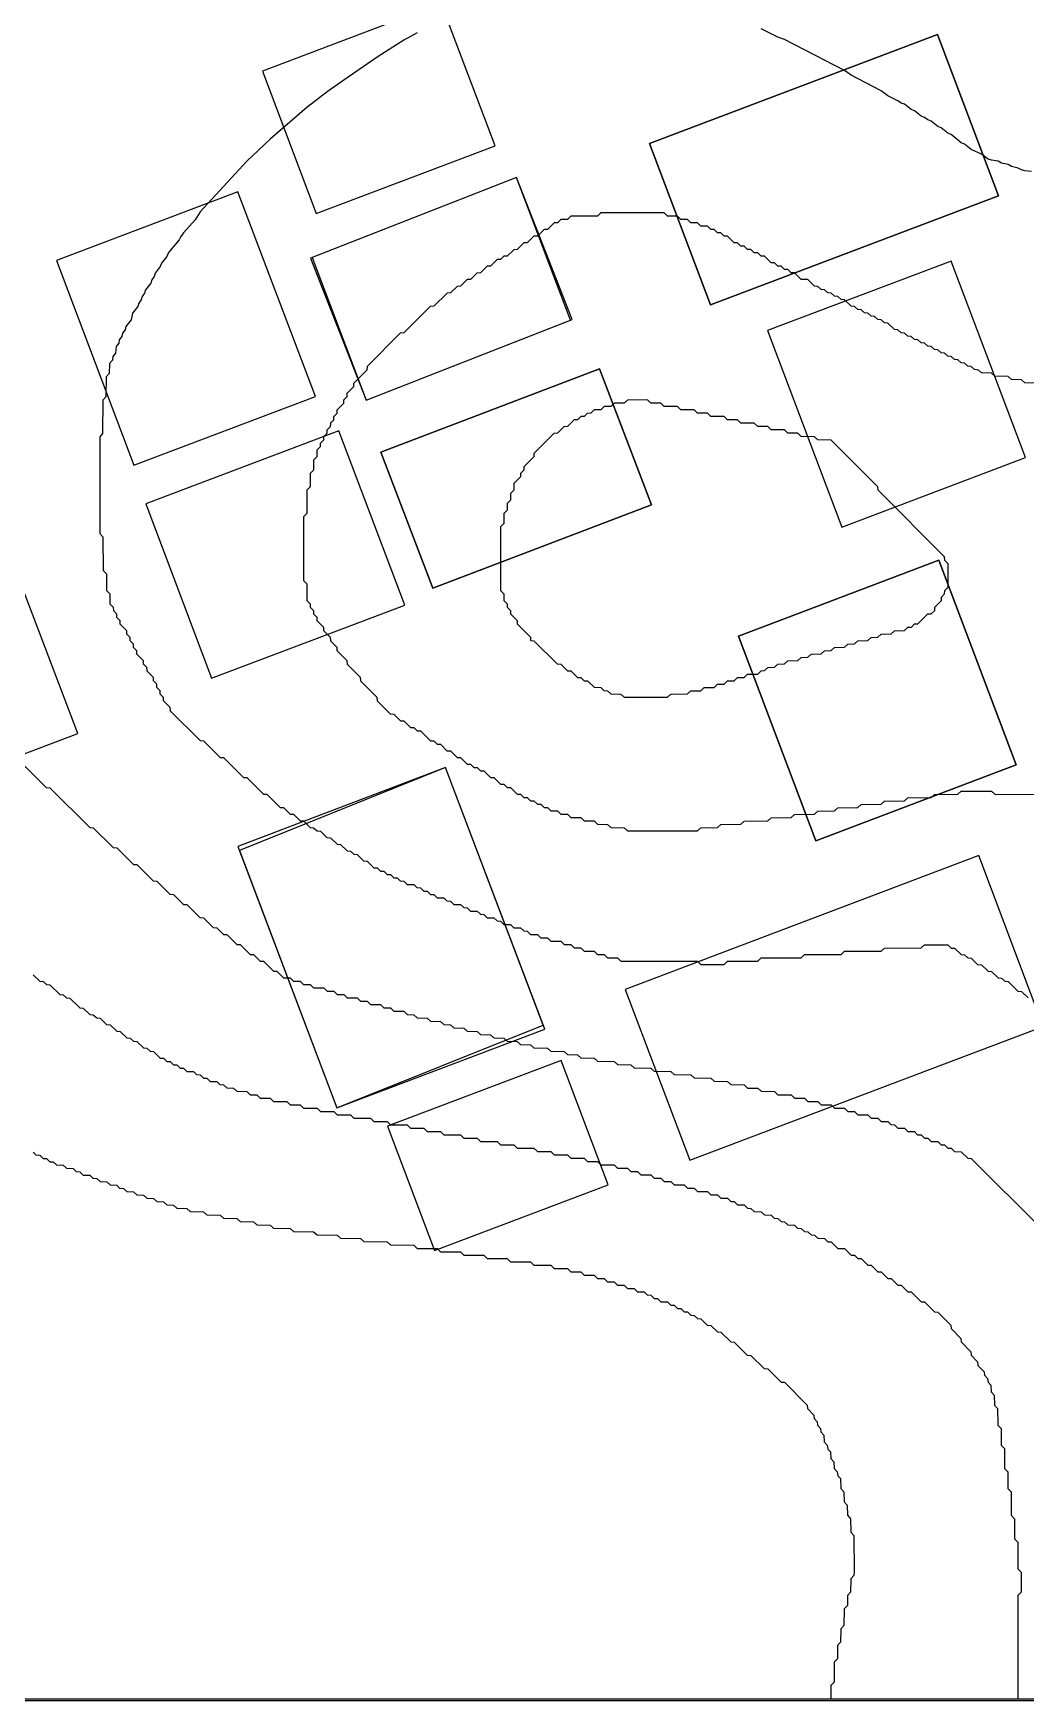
# Model space of a CAD drawing. Header units: millimetres. Extents: x 0 to 1200, y 0 to 1080.
# Drawn here: x 623.3 to 771.9, y 0 to 249.7 of the extents above; entities that cross this region are included whole.
import ezdxf

# ---------------------------------------------------------------- set-up
doc = ezdxf.new("R2010")
doc.units = ezdxf.units.MM
for name, color, linetype in [('BLDG_BOX_RASTER', 1, 'Continuous'), ('BLDG_FOOTPRINT_RASTER', 12, 'Continuous'), ('CONTOUR_44', 5, 'Continuous'), ('CONTOUR_45', 5, 'Continuous'), ('CONTOUR_46', 150, 'Continuous'), ('CONTOUR_47', 150, 'Continuous'), ('CONTOUR_48', 130, 'Continuous'), ('CONTOUR_49', 90, 'Continuous'), ('CONTOUR_50', 90, 'Continuous'), ('CONTOUR_51', 3, 'Continuous'), ('CONTOUR_52', 60, 'Continuous'), ('CONTOUR_53', 50, 'Continuous'), ('CONTOUR_54', 40, 'Continuous'), ('CONTOUR_55', 40, 'Continuous'), ('CONTOUR_56', 30, 'Continuous'), ('CONTOUR_57', 30, 'Continuous'), ('CONTOUR_58', 22, 'Continuous'), ('CONTOUR_59', 22, 'Continuous'), ('CONTOUR_60', 14, 'Continuous'), ('CONTOUR_61', 14, 'Continuous'), ('MODEL_BOUNDARY', 7, 'Continuous')]:
    doc.layers.add(name, color=color, linetype=linetype)

msp = doc.modelspace()

# ---------------------------------------------------------------- linework, layer by layer
at = {"layer": 'BLDG_BOX_RASTER'}
for points in [[(684.36, 254.12, 118), (657.58, 243.98, 117.99), (665.63, 222.7, 118.6), (692.42, 232.84, 118.94), (684.36, 254.12, 118)], [(724.69, 209.02, 120.66), (767.81, 225.34, 118.35), (758.67, 249.48, 117.92), (715.56, 233.15, 119.18), (724.69, 209.02, 120.66)], [(695.65, 228.08, 119.31), (664.77, 216, 118.84), (673.1, 194.73, 120.12), (703.98, 206.81, 120.78), (695.65, 228.08, 119.31)], [(665.5, 195.26, 119.69), (653.88, 225.94, 118.05), (626.72, 215.65, 117.87), (638.33, 184.98, 118.25), (665.5, 195.26, 119.69)], [(760.73, 215.57, 119.18), (733.23, 205.15, 120.74), (744.36, 175.74, 122.06), (771.87, 186.16, 120.58), (760.73, 215.57, 119.18)], [(683.08, 166.58, 121.01), (715.83, 179.05, 122.26), (708.07, 199.42, 121.43), (675.32, 186.95, 120.42), (683.08, 166.58, 121.01)], [(649.96, 153.11, 118.46), (678.89, 164.06, 120.67), (669.01, 190.14, 120.06), (640.09, 179.19, 118.35), (649.96, 153.11, 118.46)], [(740.47, 128.76, 119.61), (770.46, 140.11, 120.2), (758.86, 170.76, 122), (728.86, 159.4, 122.12), (740.47, 128.76, 119.61)], [(597.37, 132.48, 114.89), (629.92, 144.81, 116.73), (621.25, 167.7, 117.16), (588.7, 155.37, 115.77), (597.37, 132.48, 114.89)], [(653.89, 127.92, 117.11), (668.72, 88.75, 114.07), (699.85, 100.54, 116.33), (685.02, 139.71, 119.75), (653.89, 127.92, 117.11)], [(774.53, 100.96, 117.84), (764.85, 126.54, 119.34), (711.9, 106.5, 117.39), (721.58, 80.91, 114.48), (774.53, 100.96, 117.84)], [(709.35, 77.24, 113.67), (702.3, 95.86, 115.84), (676.31, 86.02, 113.95), (683.36, 67.4, 111.98), (709.35, 77.24, 113.67)]]:
    msp.add_polyline3d(points, close=True, dxfattribs=at)
at = {"layer": 'BLDG_FOOTPRINT_RASTER'}
for points in [[(665.63, 222.7, 118.6), (692.42, 232.84, 118.94), (684.36, 254.12, 118), (657.58, 243.98, 117.99), (665.63, 222.7, 118.6)], [(715.56, 233.15, 119.18), (758.67, 249.48, 117.92), (767.81, 225.34, 118.35), (724.69, 209.02, 120.66), (715.56, 233.15, 119.18)], [(695.65, 228.08, 119.31), (665.01, 216.09, 118.84), (673.1, 194.73, 120.12), (703.74, 206.72, 120.78), (695.65, 228.08, 119.31)], [(653.88, 225.94, 118.05), (626.72, 215.65, 117.87), (638.33, 184.98, 118.25), (665.5, 195.26, 119.69), (653.88, 225.94, 118.05)], [(760.73, 215.57, 119.18), (733.23, 205.15, 120.74), (744.36, 175.74, 122.06), (771.87, 186.16, 120.58), (760.73, 215.57, 119.18)], [(675.32, 186.95, 120.42), (708.07, 199.42, 121.43), (715.83, 179.05, 122.26), (683.08, 166.58, 121.01), (675.32, 186.95, 120.42)], [(669.01, 190.14, 120.06), (640.09, 179.19, 118.35), (649.96, 153.11, 118.46), (678.89, 164.06, 120.67), (669.01, 190.14, 120.06)], [(728.86, 159.4, 122.12), (758.86, 170.76, 122), (770.46, 140.11, 120.2), (740.47, 128.76, 119.61), (728.86, 159.4, 122.12)], [(621.25, 167.7, 117.16), (588.71, 155.37, 115.77), (597.37, 132.48, 114.89), (629.92, 144.81, 116.73), (621.25, 167.7, 117.16)], [(685.02, 139.71, 119.75), (654.12, 127.31, 117.07), (668.72, 88.75, 114.07), (699.62, 101.14, 116.4), (685.02, 139.71, 119.75)], [(764.85, 126.54, 119.34), (711.9, 106.5, 117.39), (721.58, 80.91, 114.48), (774.53, 100.96, 117.84), (764.85, 126.54, 119.34)], [(702.3, 95.86, 115.84), (676.31, 86.02, 113.95), (683.36, 67.4, 111.98), (709.35, 77.24, 113.67), (702.3, 95.86, 115.84)]]:
    msp.add_polyline3d(points, close=True, dxfattribs=at)
at = {"layer": 'CONTOUR_44'}
msp.add_polyline3d([(0.25, 0.25, 88), (1199.75, 0.25, 88), (1199.75, 1079.75, 88), (0.25, 1079.75, 88), (0.25, 0.25, 88)], close=True, dxfattribs=at)
at = {"layer": 'CONTOUR_45'}
msp.add_polyline3d([(0.25, 0.25, 90), (1199.75, 0.25, 90), (1199.75, 1079.75, 90), (0.25, 1079.75, 90), (0.25, 0.25, 90)], close=True, dxfattribs=at)
at = {"layer": 'CONTOUR_46'}
msp.add_polyline3d([(0.25, 915.77, 92), (0.25, 0.25, 92), (0.25, 0.25, 92), (1199.75, 0.25, 92)], dxfattribs=at)
at = {"layer": 'CONTOUR_47'}
msp.add_polyline3d([(0.25, 720.72, 94), (0.25, 0.25, 94), (0.25, 0.25, 94), (1199.75, 0.25, 94)], dxfattribs=at)
at = {"layer": 'CONTOUR_48'}
msp.add_polyline3d([(0.25, 0.25, 96), (1199.75, 0.25, 96)], dxfattribs=at)
at = {"layer": 'CONTOUR_49'}
msp.add_polyline3d([(0.25, 0.25, 98), (1199.75, 0.25, 98)], dxfattribs=at)
at = {"layer": 'CONTOUR_50'}
msp.add_polyline3d([(0.25, 0.25, 100), (1199.75, 0.25, 100)], dxfattribs=at)
at = {"layer": 'CONTOUR_51'}
msp.add_polyline3d([(0.25, 0.25, 102), (1059.39, 0.25, 102)], dxfattribs=at)
at = {"layer": 'CONTOUR_52'}
msp.add_polyline3d([(0.25, 0.25, 104), (1020.29, 0.25, 104)], dxfattribs=at)
at = {"layer": 'CONTOUR_53'}
msp.add_polyline3d([(0.25, 0.25, 106), (991.3, 0.25, 106)], dxfattribs=at)
at = {"layer": 'CONTOUR_54'}
msp.add_polyline3d([(0.25, 0.25, 108), (968.77, 0.25, 108)], dxfattribs=at)
at = {"layer": 'CONTOUR_55'}
msp.add_polyline3d([(0.25, 0.25, 110), (945.28, 0.25, 110)], dxfattribs=at)
at = {"layer": 'CONTOUR_56'}
msp.add_polyline3d([(623.25, 82.15, 112), (623.65, 81.75, 112), (624.25, 81.66, 112), (624.75, 81.2, 112), (625.25, 81.17, 112), (625.75, 80.7, 112), (626.25, 80.68, 112), (626.75, 80.21, 112), (627.75, 80.17, 112), (628.25, 79.71, 112), (629.25, 79.67, 112), (629.67, 79.25, 112), (630.25, 79.18, 112), (630.75, 78.71, 112), (631.75, 78.68, 112), (632.18, 78.25, 112), (632.75, 78.19, 112), (633.25, 77.72, 112), (634.25, 77.69, 112), (634.75, 77.22, 112), (635.75, 77.19, 112), (636.19, 76.75, 112), (636.75, 76.7, 112), (637.25, 76.22, 112), (638.25, 76.2, 112), (638.75, 75.72, 112), (639.75, 75.7, 112), (640.25, 75.22, 112), (641.25, 75.2, 112), (641.75, 74.72, 112), (642.75, 74.7, 112), (643.25, 74.23, 112), (644.25, 74.21, 112), (644.75, 73.73, 112), (646.25, 73.71, 112), (646.75, 73.23, 112), (648.75, 73.21, 112), (649.25, 72.73, 112), (651.25, 72.71, 112), (651.75, 72.23, 112), (653.75, 72.21, 112), (654.25, 71.73, 112), (656.25, 71.71, 112), (656.75, 71.23, 112), (658.75, 71.21, 112), (659.25, 70.73, 112), (661.75, 70.71, 112), (662.25, 70.23, 112), (665.25, 70.21, 112), (665.75, 69.73, 112), (668.75, 69.71, 112), (669.25, 69.23, 112), (672.25, 69.21, 112), (672.75, 68.73, 112), (676.25, 68.71, 112), (676.75, 68.23, 112), (680.25, 68.21, 112), (680.75, 67.73, 112), (683.75, 67.71, 112), (684.25, 67.23, 112), (687.25, 67.21, 112), (687.75, 66.73, 112), (690.75, 66.71, 112), (691.25, 66.23, 112), (694.25, 66.21, 112), (694.75, 65.73, 112), (697.75, 65.71, 112), (698.25, 65.23, 112), (700.75, 65.2, 112), (701.25, 64.73, 112), (703.25, 64.7, 112), (703.75, 64.23, 112), (705.25, 64.2, 112), (705.75, 63.73, 112), (707.25, 63.7, 112), (707.75, 63.23, 112), (708.75, 63.2, 112), (709.25, 62.73, 112), (710.25, 62.7, 112), (710.75, 62.23, 112), (711.75, 62.2, 112), (712.25, 61.72, 112), (713.25, 61.7, 112), (713.75, 61.22, 112), (714.75, 61.2, 112), (715.2, 60.75, 112), (715.75, 60.7, 112), (716.25, 60.22, 112), (716.75, 60.2, 112), (717.25, 59.72, 112), (718.25, 59.7, 112), (718.75, 59.22, 112), (719.25, 59.2, 112), (719.75, 58.72, 112), (720.25, 58.7, 112), (720.75, 58.22, 112), (721.25, 58.2, 112), (721.75, 57.72, 112), (722.25, 57.69, 112), (722.75, 57.21, 112), (723.25, 57.19, 112), (724.2, 56.25, 112), (724.75, 56.19, 112), (725.75, 55.21, 112), (726.25, 55.19, 112), (727.75, 53.71, 112), (728.25, 53.69, 112), (730.2, 51.75, 112), (730.75, 51.69, 112), (732.7, 49.75, 112), (733.25, 49.68, 112), (735.25, 47.71, 112), (735.75, 47.67, 112), (739.16, 44.25, 112), (739.2, 43.75, 112), (740.16, 42.75, 112), (740.2, 42.25, 112), (740.66, 41.75, 112), (740.7, 41.25, 112), (741.17, 40.75, 112), (741.2, 40.25, 112), (741.66, 39.75, 112), (741.71, 38.75, 112), (742.17, 38.25, 112), (742.25, 37.66, 112), (742.66, 37.25, 112), (742.71, 36.25, 112), (743.17, 35.75, 112), (743.21, 34.75, 112), (743.67, 34.25, 112), (743.75, 33.66, 112), (744.16, 33.25, 112), (744.21, 31.75, 112), (744.67, 31.25, 112), (744.71, 29.75, 112), (745.17, 29.25, 112), (745.21, 27.75, 112), (745.66, 27.25, 112), (745.71, 25.25, 112), (746.16, 24.75, 112), (746.18, 19.25, 112), (746.16, 18.75, 112), (745.71, 18.25, 112), (745.67, 16.25, 112), (745.21, 15.75, 112), (745.18, 14.25, 112), (744.72, 13.75, 112), (744.68, 11.25, 112), (744.22, 10.75, 112), (744.18, 8.75, 112), (743.72, 8.25, 112), (743.69, 6.25, 112), (743.22, 5.75, 112), (743.19, 2.75, 112), (742.72, 2.25, 112), (742.71, 0.25, 112), (920.77, 0.25, 112)], dxfattribs=at)
at = {"layer": 'CONTOUR_57'}
msp.add_polyline3d([(623.25, 108.7, 114), (624.25, 107.73, 114), (624.75, 107.71, 114), (625.25, 107.22, 114), (625.75, 107.2, 114), (627.25, 105.73, 114), (627.75, 105.71, 114), (628.25, 105.22, 114), (628.75, 105.21, 114), (630.22, 103.75, 114), (630.75, 103.71, 114), (631.75, 102.73, 114), (632.25, 102.71, 114), (632.75, 102.23, 114), (633.25, 102.21, 114), (634.22, 101.25, 114), (634.75, 101.21, 114), (635.75, 100.23, 114), (636.25, 100.21, 114), (637.25, 99.23, 114), (637.75, 99.22, 114), (638.25, 98.73, 114), (638.75, 98.71, 114), (639.75, 97.73, 114), (640.25, 97.72, 114), (640.75, 97.23, 114), (641.25, 97.22, 114), (642.25, 96.23, 114), (642.75, 96.22, 114), (643.25, 95.73, 114), (643.75, 95.72, 114), (644.25, 95.23, 114), (644.75, 95.22, 114), (645.25, 94.73, 114), (645.75, 94.72, 114), (646.25, 94.23, 114), (647.25, 94.22, 114), (647.72, 93.75, 114), (648.25, 93.72, 114), (648.75, 93.23, 114), (649.25, 93.22, 114), (649.75, 92.73, 114), (650.75, 92.72, 114), (651.22, 92.25, 114), (651.75, 92.22, 114), (652.25, 91.74, 114), (653.25, 91.72, 114), (653.75, 91.24, 114), (655.25, 91.22, 114), (655.75, 90.73, 114), (656.75, 90.72, 114), (657.25, 90.24, 114), (658.75, 90.22, 114), (659.25, 89.74, 114), (661.25, 89.72, 114), (661.75, 89.23, 114), (663.25, 89.22, 114), (663.75, 88.74, 114), (665.75, 88.72, 114), (666.25, 88.24, 114), (668.25, 88.22, 114), (668.75, 87.74, 114), (670.75, 87.72, 114), (671.25, 87.24, 114), (673.75, 87.22, 114), (674.25, 86.73, 114), (676.25, 86.72, 114), (676.75, 86.24, 114), (679.25, 86.22, 114), (679.75, 85.74, 114), (681.75, 85.72, 114), (682.25, 85.24, 114), (684.25, 85.22, 114), (684.75, 84.74, 114), (687.25, 84.72, 114), (687.75, 84.24, 114), (689.75, 84.22, 114), (690.25, 83.74, 114), (692.75, 83.72, 114), (693.25, 83.24, 114), (695.25, 83.22, 114), (695.75, 82.74, 114), (698.25, 82.72, 114), (698.75, 82.24, 114), (700.75, 82.22, 114), (701.25, 81.74, 114), (703.25, 81.72, 114), (703.75, 81.24, 114), (705.75, 81.22, 114), (706.25, 80.73, 114), (707.75, 80.72, 114), (708.25, 80.24, 114), (710.25, 80.22, 114), (710.75, 79.73, 114), (712.25, 79.72, 114), (712.75, 79.23, 114), (713.75, 79.22, 114), (714.25, 78.74, 114), (715.75, 78.72, 114), (716.25, 78.23, 114), (717.25, 78.22, 114), (717.75, 77.73, 114), (718.75, 77.72, 114), (719.25, 77.24, 114), (720.75, 77.22, 114), (721.25, 76.73, 114), (722.25, 76.72, 114), (722.75, 76.23, 114), (724.25, 76.22, 114), (724.75, 75.73, 114), (725.75, 75.72, 114), (726.25, 75.23, 114), (727.25, 75.22, 114), (727.72, 74.75, 114), (728.25, 74.72, 114), (728.75, 74.23, 114), (729.75, 74.22, 114), (730.22, 73.75, 114), (730.75, 73.72, 114), (731.25, 73.23, 114), (732.25, 73.22, 114), (732.75, 72.73, 114), (733.75, 72.71, 114), (734.21, 72.25, 114), (734.75, 72.22, 114), (735.25, 71.73, 114), (735.75, 71.72, 114), (736.25, 71.23, 114), (737.25, 71.21, 114), (737.71, 70.75, 114), (738.25, 70.71, 114), (738.75, 70.23, 114), (739.25, 70.21, 114), (739.75, 69.73, 114), (740.25, 69.72, 114), (740.75, 69.23, 114), (741.75, 69.21, 114), (742.25, 68.72, 114), (742.75, 68.71, 114), (743.75, 67.73, 114), (744.75, 67.7, 114), (745.75, 66.73, 114), (746.25, 66.71, 114), (746.75, 66.22, 114), (747.25, 66.21, 114), (748.25, 65.22, 114), (748.75, 65.21, 114), (749.75, 64.22, 114), (750.25, 64.21, 114), (751.25, 63.22, 114), (751.75, 63.2, 114), (752.75, 62.22, 114), (753.25, 62.2, 114), (754.25, 61.22, 114), (754.75, 61.2, 114), (756.25, 59.72, 114), (756.75, 59.7, 114), (758.25, 58.22, 114), (758.75, 58.19, 114), (760.69, 56.25, 114), (760.71, 55.75, 114), (762.19, 54.25, 114), (762.22, 53.75, 114), (763.69, 52.25, 114), (763.71, 51.75, 114), (764.69, 50.75, 114), (764.75, 50.2, 114), (765.68, 49.25, 114), (765.71, 48.75, 114), (766.19, 48.25, 114), (766.25, 47.68, 114), (766.68, 47.25, 114), (766.72, 46.25, 114), (767.18, 45.75, 114), (767.22, 44.25, 114), (767.69, 43.75, 114), (767.72, 41.25, 114), (768.2, 40.75, 114), (768.23, 38.25, 114), (768.7, 37.75, 114), (768.73, 34.75, 114), (769.2, 34.25, 114), (769.23, 31.75, 114), (769.7, 31.25, 114), (769.73, 27.75, 114), (770.2, 27.25, 114), (770.23, 24.25, 114), (770.7, 23.75, 114), (770.73, 19.75, 114), (771.2, 19.25, 114), (771.2, 16.25, 114), (770.73, 15.75, 114), (770.73, 0.25, 114), (896.27, 0.25, 114)], dxfattribs=at)
at = {"layer": 'CONTOUR_58'}
msp.add_polyline3d([(611.25, 150.7, 116), (625.21, 136.75, 116), (625.75, 136.7, 116), (631.72, 130.75, 116), (632.25, 130.71, 116), (635.22, 127.75, 116), (635.75, 127.71, 116), (638.25, 125.23, 116), (638.75, 125.21, 116), (641.22, 122.75, 116), (641.75, 122.71, 116), (643.72, 120.75, 116), (644.25, 120.71, 116), (645.75, 119.23, 116), (646.25, 119.21, 116), (648.22, 117.25, 116), (648.75, 117.22, 116), (650.22, 115.75, 116), (650.75, 115.72, 116), (651.75, 114.73, 116), (652.25, 114.72, 116), (653.72, 113.25, 116), (654.25, 113.22, 116), (655.73, 111.75, 116), (656.25, 111.72, 116), (657.25, 110.73, 116), (657.75, 110.72, 116), (659.23, 109.25, 116), (659.75, 109.22, 116), (660.75, 108.24, 116), (661.75, 108.22, 116), (662.25, 107.74, 116), (663.25, 107.72, 116), (663.75, 107.24, 116), (664.75, 107.22, 116), (665.25, 106.74, 116), (666.75, 106.72, 116), (667.25, 106.23, 116), (668.25, 106.22, 116), (668.75, 105.74, 116), (669.75, 105.72, 116), (670.25, 105.24, 116), (671.75, 105.22, 116), (672.25, 104.73, 116), (673.25, 104.72, 116), (673.75, 104.24, 116), (675.25, 104.22, 116), (675.75, 103.73, 116), (676.75, 103.72, 116), (677.25, 103.24, 116), (678.75, 103.22, 116), (679.25, 102.74, 116), (680.25, 102.72, 116), (680.75, 102.24, 116), (682.25, 102.22, 116), (682.75, 101.74, 116), (684.25, 101.72, 116), (684.75, 101.24, 116), (685.75, 101.22, 116), (686.25, 100.74, 116), (687.75, 100.72, 116), (688.25, 100.24, 116), (689.75, 100.22, 116), (690.25, 99.74, 116), (691.75, 99.72, 116), (692.25, 99.24, 116), (693.75, 99.22, 116), (694.25, 98.74, 116), (695.75, 98.72, 116), (696.25, 98.24, 116), (697.75, 98.22, 116), (698.25, 97.74, 116), (700.25, 97.72, 116), (700.75, 97.24, 116), (702.75, 97.22, 116), (703.25, 96.74, 116), (704.75, 96.72, 116), (705.25, 96.24, 116), (707.25, 96.22, 116), (707.75, 95.74, 116), (710.25, 95.72, 116), (710.75, 95.24, 116), (712.75, 95.22, 116), (713.25, 94.74, 116), (715.75, 94.72, 116), (716.25, 94.24, 116), (718.75, 94.22, 116), (719.25, 93.74, 116), (721.75, 93.72, 116), (722.25, 93.24, 116), (724.75, 93.22, 116), (725.25, 92.74, 116), (727.25, 92.72, 116), (727.75, 92.24, 116), (729.75, 92.22, 116), (730.25, 91.73, 116), (731.75, 91.72, 116), (732.25, 91.24, 116), (734.25, 91.22, 116), (734.75, 90.73, 116), (736.75, 90.72, 116), (737.25, 90.23, 116), (738.75, 90.22, 116), (739.25, 89.73, 116), (740.75, 89.72, 116), (741.25, 89.23, 116), (742.75, 89.22, 116), (743.25, 88.73, 116), (744.75, 88.71, 116), (745.25, 88.23, 116), (746.25, 88.22, 116), (746.75, 87.73, 116), (748.25, 87.71, 116), (748.75, 87.23, 116), (749.75, 87.21, 116), (750.25, 86.73, 116), (751.25, 86.71, 116), (751.71, 86.25, 116), (752.25, 86.22, 116), (752.75, 85.73, 116), (753.75, 85.71, 116), (754.25, 85.23, 116), (755.25, 85.21, 116), (755.71, 84.75, 116), (756.25, 84.71, 116), (756.75, 84.23, 116), (757.25, 84.21, 116), (757.75, 83.73, 116), (758.75, 83.71, 116), (759.21, 83.25, 116), (759.75, 83.21, 116), (760.25, 82.72, 116), (760.75, 82.71, 116), (761.25, 82.23, 116), (762.25, 82.2, 116), (763.25, 81.22, 116), (763.75, 81.2, 116), (774.21, 70.75, 116)], dxfattribs=at)
at = {"layer": 'CONTOUR_59'}
for points in [[(680.75, 249.74, 118), (678.75, 248.63, 118), (674.75, 246.11, 118), (669.75, 242.67, 118), (667.25, 240.9, 118), (664.25, 238.55, 118), (658.75, 233.82, 118), (655.25, 230.5, 118), (648.25, 222.92, 118), (647.48, 221.75, 118), (645.75, 219.77, 118), (645.37, 219.25, 118), (645.12, 218.75, 118), (643.75, 217.17, 118), (643.45, 216.75, 118), (643.24, 216.25, 118), (642.47, 215.25, 118), (642.28, 214.75, 118), (641.51, 213.75, 118), (641.36, 213.25, 118), (641, 212.75, 118), (640.84, 212.25, 118), (640.05, 211.25, 118), (639.92, 210.75, 118), (639.55, 210.25, 118), (639.43, 209.75, 118), (639.05, 209.25, 118), (638.93, 208.75, 118), (638.1, 207.75, 118), (637.94, 206.75, 118), (637.11, 205.75, 118), (637.03, 205.25, 118), (636.62, 204.75, 118), (636.54, 204.25, 118), (636.13, 203.75, 118), (636.07, 203.25, 118), (635.65, 202.75, 118), (635.56, 201.75, 118), (635.15, 201.25, 118), (635.1, 200.75, 118), (634.67, 200.25, 118), (634.6, 198.75, 118), (634.18, 198.25, 118), (634.11, 195.25, 118), (633.69, 194.75, 118), (633.64, 189.75, 118), (633.2, 189.25, 118), (633.2, 185.25, 118), (633.22, 174.75, 118), (633.69, 174.25, 118), (633.73, 169.25, 118), (634.2, 168.75, 118), (634.23, 166.25, 118), (634.71, 165.75, 118), (634.73, 164.25, 118), (635.22, 163.75, 118), (635.25, 163.22, 118), (635.72, 162.75, 118), (635.73, 162.25, 118), (636.22, 161.75, 118), (636.23, 161.25, 118), (637.21, 160.25, 118), (637.23, 159.75, 118), (637.71, 159.25, 118), (637.73, 158.75, 118), (638.21, 158.25, 118), (638.23, 157.75, 118), (638.72, 157.25, 118), (638.73, 156.75, 118), (639.71, 155.75, 118), (639.73, 155.25, 118), (640.22, 154.75, 118), (640.25, 154.22, 118), (641.21, 153.25, 118), (641.23, 152.75, 118), (641.72, 152.25, 118), (641.73, 151.75, 118), (642.22, 151.25, 118), (642.23, 150.75, 118), (642.72, 150.25, 118), (642.73, 149.75, 118), (643.72, 148.75, 118), (643.75, 148.23, 118), (648.23, 143.75, 118), (648.75, 143.72, 118), (651.23, 141.25, 118), (651.75, 141.22, 118), (654.73, 138.25, 118), (655.25, 138.22, 118), (657.73, 135.75, 118), (658.25, 135.72, 118), (660.23, 133.75, 118), (660.75, 133.72, 118), (661.75, 132.73, 118), (662.25, 132.72, 118), (663.25, 131.73, 118), (663.75, 131.72, 118), (664.75, 130.73, 118), (665.25, 130.72, 118), (665.75, 130.23, 118), (666.25, 130.22, 118), (667.22, 129.25, 118), (667.75, 129.22, 118), (668.75, 128.23, 118), (669.25, 128.22, 118), (670.25, 127.23, 118), (670.75, 127.22, 118), (671.25, 126.73, 118), (671.75, 126.72, 118), (672.72, 125.75, 118), (673.25, 125.72, 118), (674.25, 124.73, 118), (674.75, 124.72, 118), (675.25, 124.23, 118), (675.75, 124.22, 118), (676.25, 123.73, 118), (676.75, 123.72, 118), (677.25, 123.23, 118), (677.75, 123.22, 118), (678.22, 122.75, 118), (678.75, 122.72, 118), (679.25, 122.23, 118), (680.25, 122.22, 118), (680.72, 121.75, 118), (681.25, 121.72, 118), (681.75, 121.23, 118), (682.25, 121.22, 118), (682.75, 120.73, 118), (683.25, 120.72, 118), (683.75, 120.23, 118), (684.75, 120.22, 118), (685.22, 119.75, 118), (685.75, 119.72, 118), (686.25, 119.23, 118), (687.25, 119.22, 118), (687.72, 118.75, 118), (688.25, 118.72, 118), (688.75, 118.23, 118), (689.75, 118.22, 118), (690.22, 117.75, 118), (690.75, 117.72, 118), (691.25, 117.24, 118), (692.25, 117.22, 118), (692.72, 116.75, 118), (693.25, 116.72, 118), (693.75, 116.24, 118), (694.75, 116.22, 118), (695.25, 115.74, 118), (696.25, 115.72, 118), (696.72, 115.25, 118), (697.25, 115.23, 118), (697.75, 114.74, 118), (698.75, 114.72, 118), (699.25, 114.24, 118), (700.25, 114.22, 118), (700.75, 113.74, 118), (702.25, 113.72, 118), (702.75, 113.24, 118), (703.75, 113.22, 118), (704.25, 112.74, 118), (705.25, 112.73, 118), (705.75, 112.24, 118), (707.25, 112.22, 118), (707.75, 111.74, 118), (708.75, 111.73, 118), (709.25, 111.24, 118), (710.75, 111.23, 118), (711.25, 110.74, 118), (722.75, 110.72, 118), (723.25, 110.24, 118), (726.75, 110.24, 118), (727.25, 110.72, 118), (731.75, 110.73, 118), (732.25, 111.22, 118), (738.25, 111.23, 118), (738.75, 111.71, 118), (744.25, 111.73, 118), (744.75, 112.21, 118), (750.25, 112.23, 118), (750.75, 112.7, 118), (756.25, 112.72, 118), (756.75, 113.18, 118), (757.25, 113.2, 118), (760.25, 113.16, 118), (760.75, 112.7, 118), (761.25, 112.67, 118), (762.25, 111.71, 118), (762.75, 111.69, 118), (763.25, 111.21, 118), (763.75, 111.18, 118), (764.7, 110.25, 118), (765.25, 110.19, 118), (766.25, 109.22, 118), (766.75, 109.19, 118), (767.75, 108.22, 118), (768.25, 108.2, 118), (768.75, 107.72, 118), (769.25, 107.69, 118), (770.71, 106.25, 118), (771.25, 106.2, 118), (772.25, 105.22, 118)], [(772.75, 228.96, 118), (771.75, 229.06, 118), (771.25, 229.21, 118), (770.75, 229.49, 118), (769.75, 229.71, 118), (769.25, 230, 118), (768.25, 230.22, 118), (767.75, 230.5, 118), (766.75, 230.65, 118), (766.25, 230.84, 118), (765.25, 231.55, 118), (763.75, 232.28, 118), (762.75, 233.05, 118), (762.25, 233.26, 118), (760.75, 234.53, 118), (760.25, 234.73, 118), (759.25, 235.53, 118), (758.75, 235.73, 118), (757.75, 236.52, 118), (757.25, 236.71, 118), (756.75, 237.05, 118), (756.25, 237.26, 118), (755.25, 238.05, 118), (754.75, 238.25, 118), (753.75, 239.04, 118), (753.25, 239.23, 118), (752.75, 239.56, 118), (751.25, 240.3, 118), (750.25, 241.06, 118), (745.75, 243.38, 118), (744.75, 244.12, 118), (735.75, 248.72, 118), (734.75, 249.08, 118), (732.25, 250.34, 118)]]:
    msp.add_polyline3d(points, dxfattribs=at)
at = {"layer": 'CONTOUR_60'}
msp.add_polyline3d([(773.75, 197.28, 120), (771.75, 197.31, 120), (771.25, 197.78, 120), (769.75, 197.81, 120), (769.25, 198.28, 120), (767.25, 198.32, 120), (766.75, 198.78, 120), (765.25, 198.82, 120), (764.82, 199.25, 120), (764.25, 199.31, 120), (763.75, 199.79, 120), (763.25, 199.81, 120), (762.75, 200.29, 120), (762.25, 200.31, 120), (761.75, 200.79, 120), (761.25, 200.81, 120), (760.75, 201.28, 120), (760.25, 201.31, 120), (759.75, 201.78, 120), (759.25, 201.8, 120), (758.75, 202.28, 120), (758.25, 202.3, 120), (757.75, 202.78, 120), (757.25, 202.8, 120), (756.75, 203.28, 120), (756.25, 203.3, 120), (755.75, 203.78, 120), (755.25, 203.8, 120), (754.75, 204.28, 120), (754.25, 204.3, 120), (753.75, 204.78, 120), (753.25, 204.8, 120), (752.75, 205.28, 120), (752.25, 205.31, 120), (751.25, 206.28, 120), (750.75, 206.3, 120), (750.25, 206.78, 120), (749.75, 206.8, 120), (749.25, 207.28, 120), (748.75, 207.3, 120), (748.25, 207.78, 120), (747.75, 207.8, 120), (747.25, 208.28, 120), (746.75, 208.3, 120), (746.25, 208.78, 120), (745.75, 208.8, 120), (744.75, 209.78, 120), (744.25, 209.8, 120), (743.75, 210.28, 120), (743.25, 210.3, 120), (742.75, 210.78, 120), (742.25, 210.8, 120), (741.75, 211.28, 120), (741.25, 211.3, 120), (740.75, 211.78, 120), (740.25, 211.8, 120), (739.25, 212.78, 120), (738.25, 212.81, 120), (737.25, 213.78, 120), (736.75, 213.8, 120), (736.25, 214.28, 120), (735.75, 214.3, 120), (735.25, 214.78, 120), (734.75, 214.8, 120), (734.25, 215.28, 120), (733.75, 215.3, 120), (732.75, 216.28, 120), (732.25, 216.29, 120), (731.75, 216.78, 120), (731.25, 216.79, 120), (730.75, 217.28, 120), (730.25, 217.29, 120), (729.75, 217.78, 120), (729.25, 217.79, 120), (728.75, 218.28, 120), (728.25, 218.3, 120), (727.25, 219.27, 120), (726.75, 219.29, 120), (726.25, 219.77, 120), (725.75, 219.79, 120), (725.25, 220.27, 120), (724.75, 220.29, 120), (724.25, 220.77, 120), (723.25, 220.79, 120), (722.75, 221.27, 120), (721.75, 221.29, 120), (721.25, 221.77, 120), (720.25, 221.79, 120), (719.75, 222.27, 120), (718.25, 222.29, 120), (717.75, 222.77, 120), (708.25, 222.77, 120), (707.75, 222.29, 120), (703.75, 222.27, 120), (703.25, 221.78, 120), (702.25, 221.77, 120), (701.75, 221.28, 120), (701.25, 221.27, 120), (700.25, 220.29, 120), (699.75, 220.27, 120), (698.75, 219.29, 120), (698.25, 219.28, 120), (697.25, 218.3, 120), (696.75, 218.28, 120), (695.75, 217.3, 120), (695.21, 217.25, 120), (694.25, 216.3, 120), (693.75, 216.28, 120), (693.25, 215.79, 120), (692.75, 215.78, 120), (691.75, 214.8, 120), (691.25, 214.78, 120), (690.25, 213.8, 120), (689.71, 213.75, 120), (688.75, 212.8, 120), (688.25, 212.78, 120), (687.25, 211.8, 120), (686.75, 211.78, 120), (685.75, 210.8, 120), (685.25, 210.78, 120), (683.25, 208.8, 120), (682.71, 208.75, 120), (678.75, 204.8, 120), (678.21, 204.75, 120), (673.25, 199.78, 120), (673.2, 199.25, 120), (671.23, 197.25, 120), (671.21, 196.75, 120), (670.23, 195.75, 120), (670.21, 195.25, 120), (669.72, 194.75, 120), (669.71, 194.25, 120), (668.73, 193.25, 120), (668.71, 192.75, 120), (668.23, 192.25, 120), (668.21, 191.75, 120), (667.75, 191.29, 120), (667.71, 190.75, 120), (667.23, 190.25, 120), (667.21, 189.75, 120), (666.73, 189.25, 120), (666.71, 188.75, 120), (666.23, 188.25, 120), (666.21, 187.75, 120), (665.73, 187.25, 120), (665.71, 186.25, 120), (665.23, 185.75, 120), (665.21, 184.25, 120), (664.73, 183.75, 120), (664.71, 181.75, 120), (664.23, 181.25, 120), (664.21, 177.75, 120), (663.73, 177.25, 120), (663.73, 172.75, 120), (663.73, 167.75, 120), (664.22, 167.25, 120), (664.24, 164.75, 120), (664.72, 164.25, 120), (664.73, 163.75, 120), (665.22, 163.25, 120), (665.23, 162.75, 120), (665.72, 162.25, 120), (665.73, 161.75, 120), (666.72, 160.75, 120), (666.73, 160.25, 120), (667.72, 159.25, 120), (667.75, 158.72, 120), (668.72, 157.75, 120), (668.73, 157.25, 120), (670.22, 155.75, 120), (670.25, 155.22, 120), (672.22, 153.25, 120), (672.25, 152.73, 120), (674.72, 150.25, 120), (674.75, 149.73, 120), (676.73, 147.75, 120), (677.25, 147.72, 120), (678.25, 146.73, 120), (678.75, 146.72, 120), (679.75, 145.73, 120), (680.25, 145.72, 120), (680.75, 145.23, 120), (681.25, 145.22, 120), (682.75, 143.73, 120), (683.25, 143.72, 120), (683.75, 143.23, 120), (684.25, 143.22, 120), (685.22, 142.25, 120), (685.75, 142.22, 120), (686.75, 141.23, 120), (687.25, 141.22, 120), (688.25, 140.23, 120), (688.75, 140.22, 120), (689.25, 139.73, 120), (689.75, 139.72, 120), (690.25, 139.23, 120), (690.75, 139.22, 120), (691.72, 138.25, 120), (692.25, 138.22, 120), (693.25, 137.23, 120), (693.75, 137.22, 120), (694.25, 136.73, 120), (694.75, 136.72, 120), (695.75, 135.73, 120), (696.25, 135.72, 120), (696.75, 135.23, 120), (697.25, 135.22, 120), (697.75, 134.73, 120), (698.25, 134.72, 120), (698.75, 134.23, 120), (699.25, 134.22, 120), (699.75, 133.73, 120), (700.25, 133.73, 120), (700.75, 133.24, 120), (701.75, 133.22, 120), (702.25, 132.74, 120), (703.25, 132.72, 120), (703.75, 132.24, 120), (705.25, 132.22, 120), (705.75, 131.74, 120), (707.25, 131.72, 120), (707.75, 131.24, 120), (709.25, 131.22, 120), (709.75, 130.74, 120), (711.75, 130.72, 120), (712.25, 130.24, 120), (722.75, 130.24, 120), (723.25, 130.72, 120), (725.75, 130.73, 120), (726.25, 131.22, 120), (729.25, 131.23, 120), (729.75, 131.71, 120), (733.25, 131.73, 120), (733.75, 132.21, 120), (736.75, 132.23, 120), (737.25, 132.71, 120), (740.25, 132.73, 120), (740.75, 133.21, 120), (743.25, 133.23, 120), (743.75, 133.71, 120), (746.75, 133.73, 120), (747.25, 134.21, 120), (750.25, 134.23, 120), (750.75, 134.71, 120), (753.75, 134.73, 120), (754.25, 135.21, 120), (757.75, 135.23, 120), (758.25, 135.7, 120), (761.75, 135.73, 120), (762.25, 136.2, 120), (766.75, 136.19, 120), (767.25, 135.72, 120), (774.25, 135.68, 120)], dxfattribs=at)
at = {"layer": 'CONTOUR_61'}
msp.add_polyline3d([(711.75, 150.24, 122), (718.25, 150.24, 122), (718.75, 150.72, 122), (721.25, 150.74, 122), (721.75, 151.22, 122), (723.25, 151.23, 122), (723.75, 151.72, 122), (725.25, 151.73, 122), (725.75, 152.22, 122), (726.75, 152.23, 122), (727.25, 152.72, 122), (728.25, 152.73, 122), (728.75, 153.22, 122), (729.75, 153.23, 122), (730.25, 153.71, 122), (731.75, 153.73, 122), (732.25, 154.22, 122), (732.79, 154.25, 122), (733.25, 154.71, 122), (734.25, 154.73, 122), (734.75, 155.21, 122), (735.75, 155.23, 122), (736.25, 155.71, 122), (737.75, 155.73, 122), (738.25, 156.21, 122), (739.25, 156.23, 122), (739.75, 156.71, 122), (741.25, 156.73, 122), (741.75, 157.21, 122), (742.75, 157.23, 122), (743.25, 157.71, 122), (744.75, 157.73, 122), (745.25, 158.21, 122), (746.25, 158.23, 122), (746.75, 158.71, 122), (748.25, 158.73, 122), (748.75, 159.21, 122), (749.75, 159.23, 122), (750.25, 159.71, 122), (751.75, 159.73, 122), (752.25, 160.22, 122), (753.75, 160.23, 122), (754.25, 160.72, 122), (754.78, 160.75, 122), (755.25, 161.22, 122), (755.75, 161.23, 122), (757.25, 162.72, 122), (757.75, 162.73, 122), (758.27, 163.25, 122), (758.28, 163.75, 122), (759.27, 164.75, 122), (759.28, 165.25, 122), (759.75, 165.72, 122), (759.77, 166.25, 122), (760.26, 166.75, 122), (760.26, 170.25, 122), (759.77, 170.75, 122), (759.75, 171.27, 122), (749.79, 181.25, 122), (749.75, 181.78, 122), (742.75, 188.76, 122), (740.75, 188.78, 122), (740.25, 189.26, 122), (738.25, 189.28, 122), (737.75, 189.77, 122), (736.25, 189.78, 122), (735.75, 190.27, 122), (733.75, 190.29, 122), (733.25, 190.77, 122), (731.75, 190.79, 122), (731.25, 191.27, 122), (729.25, 191.29, 122), (728.75, 191.77, 122), (727.25, 191.79, 122), (726.75, 192.27, 122), (724.75, 192.29, 122), (724.25, 192.77, 122), (722.75, 192.79, 122), (722.25, 193.27, 122), (720.25, 193.29, 122), (719.75, 193.77, 122), (717.75, 193.79, 122), (717.25, 194.27, 122), (715.75, 194.28, 122), (715.25, 194.77, 122), (712.25, 194.76, 122), (711.75, 194.28, 122), (710.25, 194.27, 122), (709.75, 193.78, 122), (708.75, 193.77, 122), (708.25, 193.28, 122), (707.25, 193.27, 122), (706.75, 192.78, 122), (706.22, 192.75, 122), (705.75, 192.28, 122), (705.25, 192.27, 122), (704.75, 191.78, 122), (704.25, 191.77, 122), (703.25, 190.78, 122), (702.72, 190.75, 122), (701.75, 189.78, 122), (701.23, 189.75, 122), (698.25, 186.77, 122), (698.22, 186.25, 122), (696.73, 184.75, 122), (696.72, 184.25, 122), (696.23, 183.75, 122), (696.22, 183.25, 122), (695.23, 182.25, 122), (695.22, 181.25, 122), (694.73, 180.75, 122), (694.72, 179.75, 122), (694.23, 179.25, 122), (694.22, 178.25, 122), (693.73, 177.75, 122), (693.72, 176.25, 122), (693.23, 175.75, 122), (693.24, 166.25, 122), (693.72, 165.75, 122), (693.74, 164.75, 122), (694.23, 164.25, 122), (694.25, 163.73, 122), (694.73, 163.25, 122), (694.73, 162.75, 122), (695.72, 161.75, 122), (695.75, 161.23, 122), (697.72, 159.25, 122), (697.75, 158.73, 122), (698.25, 158.72, 122), (701.73, 155.25, 122), (702.25, 155.22, 122), (703.25, 154.23, 122), (703.75, 154.22, 122), (704.75, 153.23, 122), (705.25, 153.23, 122), (705.75, 152.73, 122), (706.25, 152.72, 122), (707.25, 151.74, 122), (708.25, 151.72, 122), (708.72, 151.25, 122), (709.25, 151.23, 122), (709.75, 150.74, 122), (711.25, 150.73, 122), (711.75, 150.24, 122)], close=True, dxfattribs=at)
at = {"layer": 'MODEL_BOUNDARY'}
msp.add_polyline3d([(0, 0, 86), (1200, 0, 86), (1200, 1080, 86), (0, 1080, 86)], close=True, dxfattribs=at)

doc.saveas('drawing.dxf')
